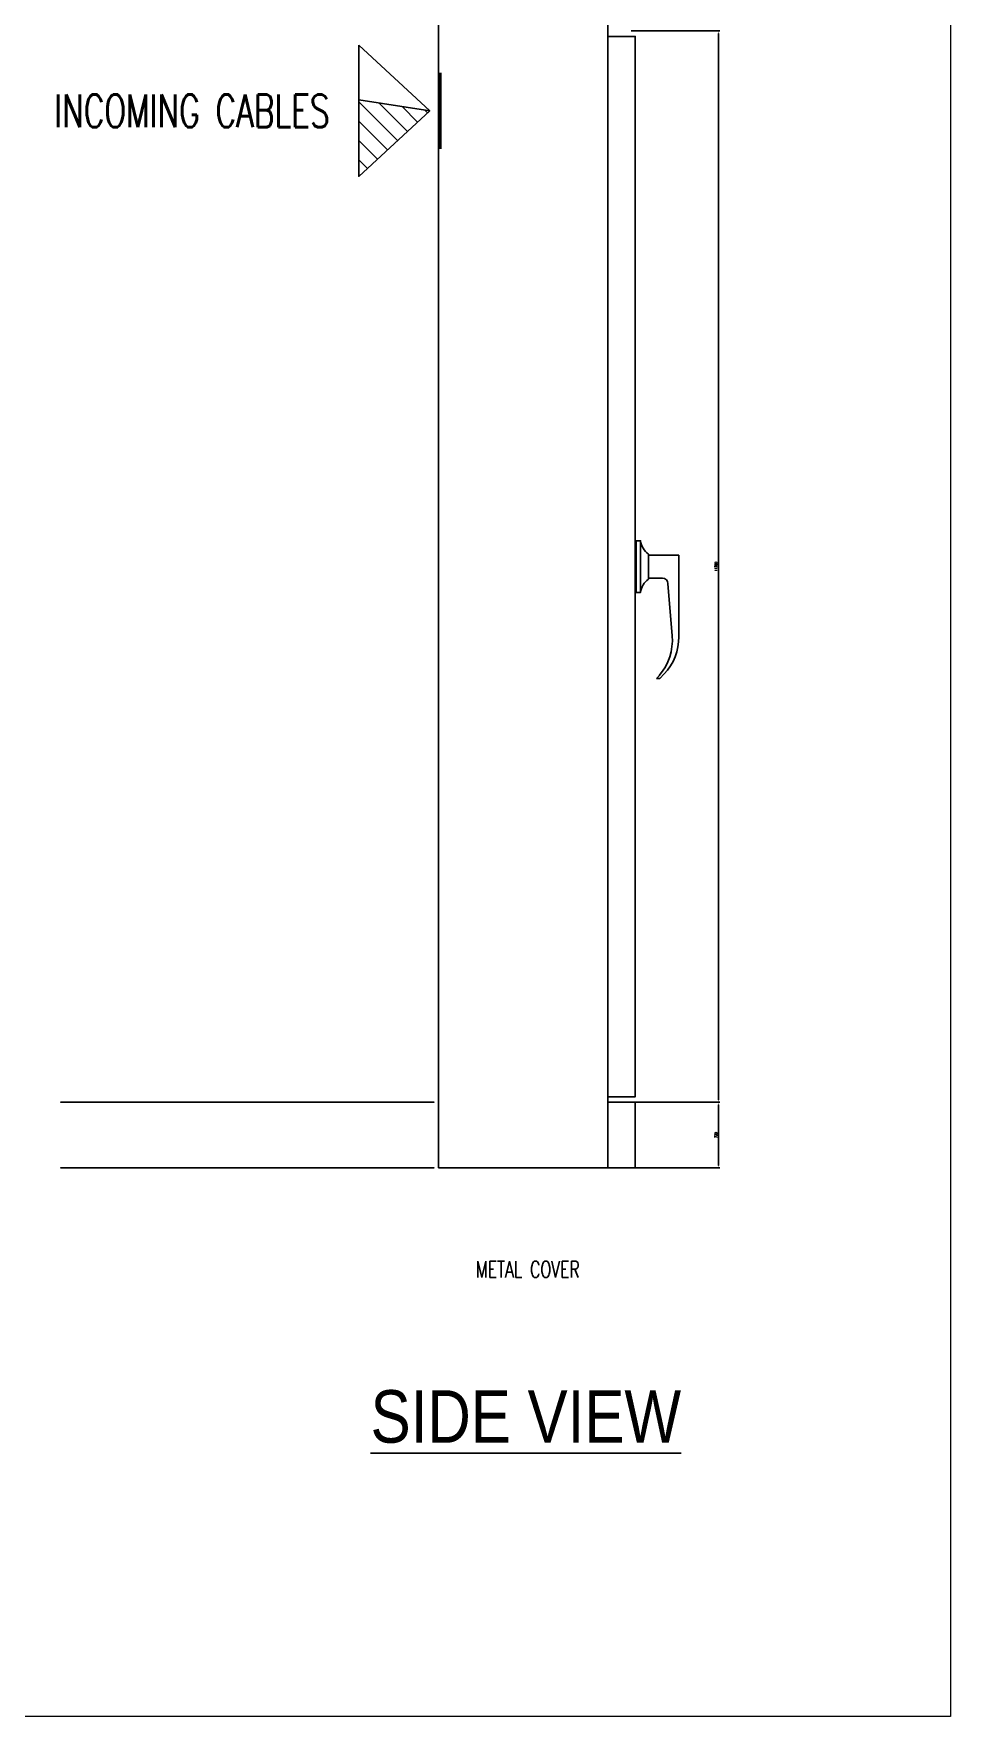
# Model space of a CAD drawing. Header units: inches. Extents: x 187 to 137830, y 99 to 66837.
# Drawn here: x 127767 to 137830, y 940 to 19411 of the extents above; entities that cross this region are included whole.
import ezdxf
from ezdxf.enums import TextEntityAlignment as Align

# ---------------------------------------------------------------- set-up
doc = ezdxf.new("R2010")
doc.units = ezdxf.units.IN
doc.header["$MEASUREMENT"] = 0
doc.linetypes.add('HIDDEN', pattern=[0.375, 0.25, -0.125])
for name, color, linetype in [('CHANGE', 4, 'Continuous'), ('Dim', 9, 'Continuous'), ('FRAME', 3, 'Continuous'), ('text', 2, 'Continuous')]:
    doc.layers.add(name, color=color, linetype=linetype)
doc.styles.add('SIMPLEX', font='SIMPLEX.shx', dxfattribs={"width": 0.7})
doc.styles.add('VNI-HELVE-CONDENSE', font='')
doc.styles.get('VNI-HELVE-CONDENSE').set_extended_font_data('VNI-Helve-Condense')
doc.dimstyles.new('STANDARD$0', dxfattribs={"dimscale": 2, "dimtxt": 12, "dimasz": 13, "dimexe": 10, "dimexo": 10, "dimgap": 10, "dimtad": 1, "dimdec": 0, "dimzin": 0, "dimdsep": 46, "dimtxsty": 'VNI-HELVE-CONDENSE', "dimcen": 2, "dimdle": 2, "dimclrd": 1, "dimclre": 1, "dimclrt": 2, "dimadec": 0, "dimazin": 0, "dimtfac": 1, "dimtdec": 0, "dimtofl": 0, "dimtmove": 0, "dimatfit": 3, "dimfxl": 1, "dimtolj": 1, "dimtzin": 0, "dimarcsym": 1})

# ---------------------------------------------------------------- blocks, each defined once
blk = doc.blocks.new('*D107')
at = {"layer": 'DEFPOINTS', "color": 0, "transparency": 16777216}
for p in [(134310, 19441), (134310, 7681), (135285, 7681)]:
    blk.add_point(p, dxfattribs=at)
at = {"layer": 'Dim', "color": 8, "lineweight": -2, "transparency": 16777216}
for p, q in [((134325, 19441), (135300, 19441)), ((135285, 19414), (135285, 7708)), ((134325, 7681), (135300, 7681))]:
    blk.add_line(p, q, dxfattribs=at)
at = {"layer": 'Dim', "color": 8, "transparency": 16777216}
for points in [[(135281, 19414), (135290, 19414), (135285, 19441)], [(135281, 7708), (135290, 7708), (135285, 7681)]]:
    blk.add_solid(points, dxfattribs=at)
at = {"layer": 'Dim', "color": 6, "transparency": 16777216, "insert": (135257, 13561), "char_height": 27, "attachment_point": 5, "rotation": 90, "style": 'SIMPLEX'}
blk.add_mtext('\\A1;11760', dxfattribs=at)
blk = doc.blocks.new('*D109')
at = {"layer": 'DEFPOINTS', "color": 0, "transparency": 16777216}
for p in [(134310, 7681), (135285, 7681), (134310, 6961)]:
    blk.add_point(p, dxfattribs=at)
at = {"layer": 'Dim', "color": 8, "lineweight": -2, "transparency": 16777216}
for p, q in [((134325, 7681), (135300, 7681)), ((135285, 6988), (135285, 7654)), ((134325, 6961), (135300, 6961))]:
    blk.add_line(p, q, dxfattribs=at)
at = {"layer": 'Dim', "color": 8, "transparency": 16777216}
for points in [[(135281, 7654), (135290, 7654), (135285, 7681)], [(135281, 6988), (135290, 6988), (135285, 6961)]]:
    blk.add_solid(points, dxfattribs=at)
at = {"layer": 'Dim', "color": 6, "transparency": 16777216, "insert": (135257, 7321), "char_height": 27, "attachment_point": 5, "rotation": 90, "style": 'SIMPLEX'}
blk.add_mtext('\\A1;720', dxfattribs=at)
blk = doc.blocks.new('LOCK NEW_S')
at = {"layer": 'CHANGE', "linetype": 'Continuous'}
for p, q in [((1, 23.6), (1, -23.6)), ((12.1, 11.5), (12.1, -11.5)), ((12.1, 10.5), (40, 10.5)), ((12.3, 10.5), (12.3, -10.5)), ((40, 10.5), (40, -64.1)), ((12.1, -10.5), (25, -10.5)), ((30, -15.5), (33.8, -63.2)), ((22.1, -99.6), (19.6, -102.4)), ((19.6, -102.4), (22.6, -102.4)), ((22.6, -102.4), (26.6, -98.2))]:
    blk.add_line(p, q, dxfattribs=at)
blk.add_lwpolyline([(5, 23.6), (0, 23.6), (5, 23.6), (5, -23.6), (0, -23.6), (0, 23.6)], dxfattribs=at)
for centre, radius, start, end in [((23, 26), 18.2, 187.6591, 233.0567), ((23, -26), 18.2, 126.9433, 172.3409), ((25, -15.5), 5, 0, 90), ((-16, -67.2), 50, 319.5593, 4.6025), ((-10, -64.1), 50, 316.9871, 0)]:
    blk.add_arc(centre, radius, start, end, dxfattribs=at)

msp = doc.modelspace()

# ---------------------------------------------------------------- hatches: boundary and pattern name
at = {"layer": 'CHANGE', "linetype": 'Continuous'}
h = msp.add_hatch(dxfattribs=at)
h.set_pattern_fill('ANSI31', color=256, scale=1200, angle=90, style=0)
h.set_pattern_definition([(135, (187631.62, -4966.1), (-106.066, -106.066), [])])
h.paths.add_polyline_path([(131335.59, 18683.21), (132115.59, 18563.21), (131335.59, 17843.21)])

# ---------------------------------------------------------------- linework, layer by layer
msp.add_line((134070.24, 7680.71), (134070.24, 6960.71))
at = {"color": 6, "linetype": 'Continuous', "lineweight": 0}
msp.add_lwpolyline([(87885.66, 29716.93), (137830.06, 29716.93), (137830.06, 940.2), (87885.66, 940.2)], close=True, dxfattribs=at)
at = {"layer": 'CHANGE', "linetype": 'Continuous'}
msp.add_line((132115.59, 18563.21), (131335.59, 18683.21), dxfattribs=at)
at = {"layer": 'CHANGE', "linetype": 'HIDDEN', "ltscale": 1.5}
for p, q in [((128056.36, 7680.71), (132167.45, 7680.71)), ((128056.36, 6960.71), (132167.45, 6960.71))]:
    msp.add_line(p, q, dxfattribs=at)
at = {"layer": 'CHANGE', "linetype": 'Continuous'}
msp.add_lwpolyline([(131335.59, 19283.21), (131335.59, 17843.21), (132115.59, 18563.21), (132115.59, 18563.21)], close=True, dxfattribs=at)
at = {"layer": 'Dim', "ltscale": 50, "const_width": 36}
msp.add_lwpolyline([(132228.24, 18143.21), (132228.24, 18983.21)], dxfattribs=at)
at = {"layer": 'FRAME'}
msp.add_lwpolyline([(132210.24, 6960.71), (134070.24, 6960.71), (134070.24, 20160.71), (132210.24, 20160.71)], close=True, dxfattribs=at)
msp.add_lwpolyline([(134070.24, 7740.71), (134370.24, 7740.71), (134370.24, 19380.71), (134070.24, 19380.71)], dxfattribs=at)
at = {"layer": 'FRAME', "color": 7}
msp.add_lwpolyline([(134070.24, 7680.71), (134370.24, 7680.71), (134370.24, 6960.71), (134070.24, 6960.71)], dxfattribs=at)

# ---------------------------------------------------------------- block references
at = {"layer": 'Dim', "ltscale": 50, "xscale": 12, "yscale": 12, "zscale": 12}
msp.add_blockref('LOCK NEW_S', (134370.24, 13560.71), dxfattribs=at)

# ---------------------------------------------------------------- texts
at = {"layer": 'text', "linetype": 'ByBlock', "style": 'SIMPLEX', "width": 0.7}
msp.add_text('INCOMING CABLES', height=360, dxfattribs=at).set_placement((129504.6, 18563.21), align=Align.MIDDLE)
at = {"layer": 'text', "style": 'SIMPLEX', "width": 0.7}
msp.add_text('METAL COVER', height=180, dxfattribs=at).set_placement((133191.91, 5846.3), align=Align.MIDDLE)
at = {"layer": 'text', "color": 0, "linetype": 'ByBlock', "style": 'VNI-HELVE-CONDENSE'}
msp.add_text('%%USIDE VIEW', height=576, dxfattribs=at).set_placement((133170.24, 4232.56), align=Align.MIDDLE)

# ---------------------------------------------------------------- dimensions: what is measured, and where the dimension line sits
at = {"layer": 'Dim'}
for p1, angle, picture, middle in [((134310.24, 19440.71), 90, '*D107', (135285.24, 13560.71)), ((134310.24, 6960.71), 270, '*D109', (135285.24, 7320.71))]:
    dim = msp.add_linear_dim(base=(135285.24, 7680.71), p1=p1, p2=(134310.24, 7680.71), angle=angle, dimstyle='STANDARD$0', override={"dimscale": 1.5, "dimtxt": 18, "dimasz": 18, "dimtxsty": 'SIMPLEX', "dimclrd": 8, "dimclre": 8, "dimclrt": 6, "dimtmove": 1}, dxfattribs=at)
    dim.commit()
    dim.dimension.update_dxf_attribs({"geometry": picture, "text_midpoint": middle, "dimtype": 160})

doc.saveas('drawing.dxf')
